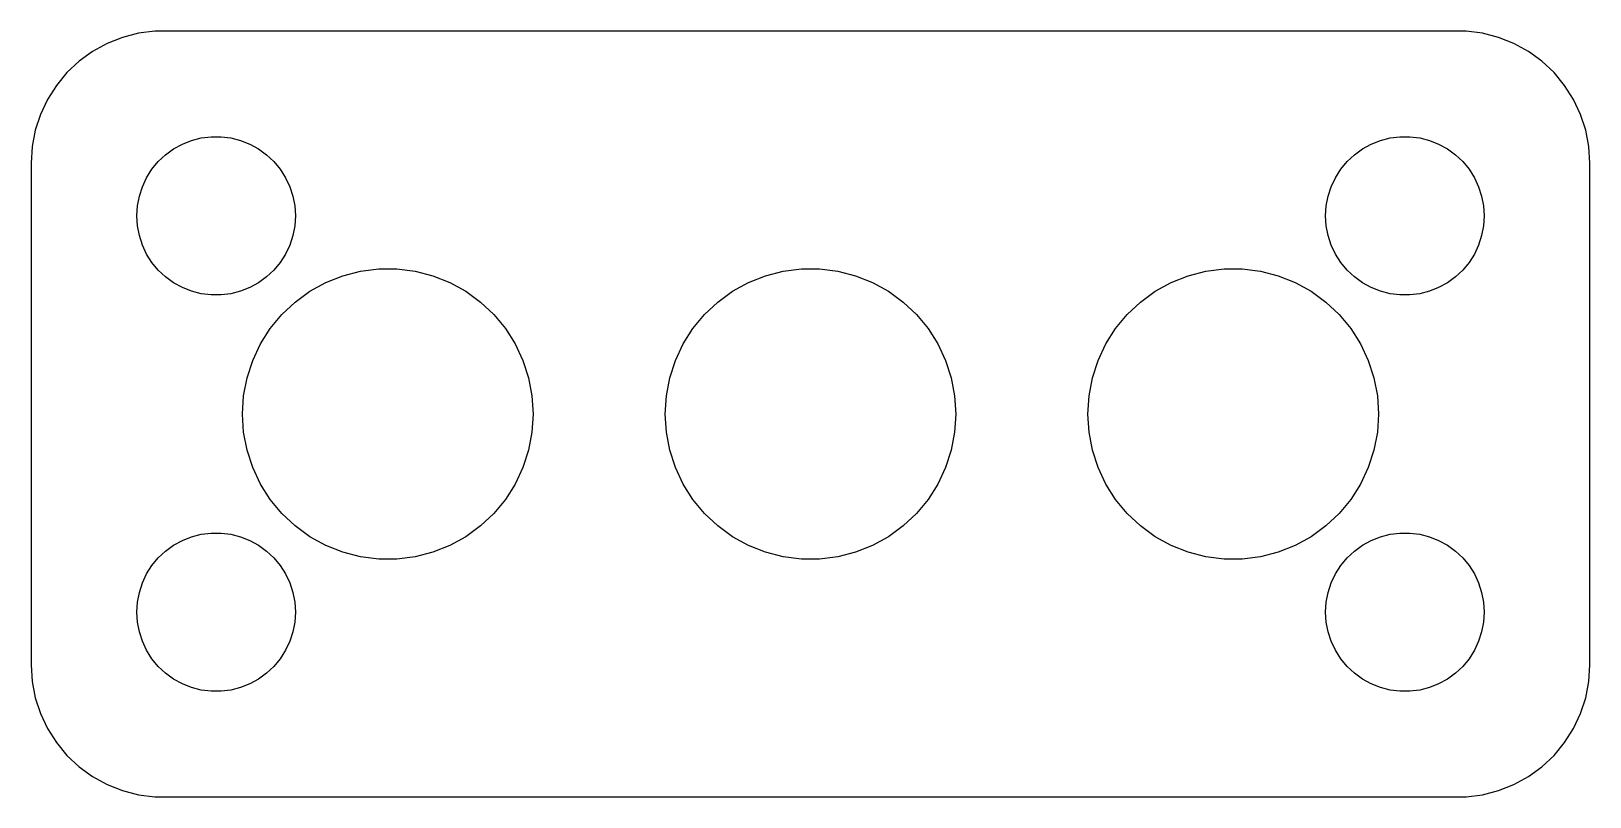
# Model space of a CAD drawing. Header units: metres. Extents: x -29.5 to 29.5, y 24.5 to 53.5.
import ezdxf

# ---------------------------------------------------------------- set-up
doc = ezdxf.new("R2010")
doc.units = ezdxf.units.M

msp = doc.modelspace()

# ---------------------------------------------------------------- linework, layer by layer
for p, q in [((-26.0451, 53.2553), (-26.6289, 53.0241)), ((-25.4369, 53.4114), (-26.0451, 53.2553)), ((-24.8139, 53.4901), (-25.4369, 53.4114)), ((24.8139, 53.4901), (-24.8139, 53.4901)), ((25.4369, 53.4114), (24.8139, 53.4901)), ((26.0451, 53.2553), (25.4369, 53.4114)), ((26.6289, 53.0241), (26.0451, 53.2553)), ((-27.1791, 52.7216), (-27.6871, 52.3526)), ((-26.6289, 53.0241), (-27.1791, 52.7216)), ((27.1791, 52.7216), (26.6289, 53.0241)), ((27.6871, 52.3526), (27.1791, 52.7216)), ((-28.1448, 51.9227), (-28.5451, 51.4389)), ((-27.6871, 52.3526), (-28.1448, 51.9227)), ((28.1448, 51.9227), (27.6871, 52.3526)), ((28.5451, 51.4389), (28.1448, 51.9227)), ((-28.5451, 51.4389), (-28.8815, 50.9088)), ((28.8815, 50.9088), (28.5451, 51.4389)), ((-28.8815, 50.9088), (-29.1489, 50.3406)), ((29.1489, 50.3406), (28.8815, 50.9088)), ((-29.1489, 50.3406), (-29.3429, 49.7434)), ((29.3429, 49.7434), (29.1489, 50.3406)), ((-29.3429, 49.7434), (-29.4606, 49.1267)), ((29.4606, 49.1267), (29.3429, 49.7434)), ((-29.4606, 49.1267), (-29.5, 48.5)), ((-24.4123, 48.8115), (-24.1075, 49.033)), ((-24.1075, 49.033), (-23.7773, 49.2145)), ((-23.7773, 49.2145), (-23.427, 49.3532)), ((-23.427, 49.3532), (-23.0621, 49.4469)), ((-23.0621, 49.4469), (-22.6884, 49.4941)), ((-22.6884, 49.4941), (-22.3116, 49.4941)), ((-22.3116, 49.4941), (-21.9379, 49.4469)), ((-21.9379, 49.4469), (-21.5729, 49.3532)), ((-21.5729, 49.3532), (-21.2227, 49.2145)), ((-21.2227, 49.2145), (-20.8925, 49.033)), ((-20.8925, 49.033), (-20.5877, 48.8115)), ((20.5877, 48.8115), (20.8925, 49.033)), ((20.8925, 49.033), (21.2227, 49.2145)), ((21.2227, 49.2145), (21.5729, 49.3532)), ((21.5729, 49.3532), (21.9379, 49.4469)), ((21.9379, 49.4469), (22.3116, 49.4941)), ((22.3116, 49.4941), (22.6884, 49.4941)), ((22.6884, 49.4941), (23.0621, 49.4469)), ((23.0621, 49.4469), (23.427, 49.3532)), ((23.427, 49.3532), (23.7773, 49.2145)), ((23.7773, 49.2145), (24.1075, 49.033)), ((24.1075, 49.033), (24.4123, 48.8115)), ((29.5, 48.5), (29.4606, 49.1267)), ((-29.5, 48.5), (-29.5, 29.5)), ((-24.927, 48.2634), (-24.6869, 48.5536)), ((-24.6869, 48.5536), (-24.4123, 48.8115)), ((-20.5877, 48.8115), (-20.3131, 48.5536)), ((-20.3131, 48.5536), (-20.0729, 48.2634)), ((20.0729, 48.2634), (20.3131, 48.5536)), ((20.3131, 48.5536), (20.5877, 48.8115)), ((24.4123, 48.8115), (24.6869, 48.5536)), ((24.6869, 48.5536), (24.927, 48.2634)), ((29.5, 29.5), (29.5, 48.5)), ((-25.2893, 47.6044), (-25.1289, 47.9453)), ((-25.1289, 47.9453), (-24.927, 48.2634)), ((-20.0729, 48.2634), (-19.8711, 47.9453)), ((-19.8711, 47.9453), (-19.7107, 47.6044)), ((19.7107, 47.6044), (19.8711, 47.9453)), ((19.8711, 47.9453), (20.0729, 48.2634)), ((24.927, 48.2634), (25.1289, 47.9453)), ((25.1289, 47.9453), (25.2893, 47.6044)), ((-25.4763, 46.876), (-25.4057, 47.2461)), ((-25.4057, 47.2461), (-25.2893, 47.6044)), ((-19.7107, 47.6044), (-19.5942, 47.2461)), ((-19.5942, 47.2461), (-19.5237, 46.876)), ((19.5237, 46.876), (19.5942, 47.2461)), ((19.5942, 47.2461), (19.7107, 47.6044)), ((25.2893, 47.6044), (25.4057, 47.2461)), ((25.4057, 47.2461), (25.4763, 46.876)), ((-25.5, 46.5), (-25.4763, 46.876)), ((-19.5237, 46.876), (-19.5, 46.5)), ((19.5, 46.5), (19.5237, 46.876)), ((25.4763, 46.876), (25.5, 46.5)), ((-25.4763, 46.124), (-25.5, 46.5)), ((-25.4057, 45.7539), (-25.4763, 46.124)), ((-19.5237, 46.124), (-19.5942, 45.7539)), ((-19.5, 46.5), (-19.5237, 46.124)), ((19.5237, 46.124), (19.5, 46.5)), ((19.5942, 45.7539), (19.5237, 46.124)), ((25.4763, 46.124), (25.4057, 45.7539)), ((25.5, 46.5), (25.4763, 46.124)), ((-25.2893, 45.3956), (-25.4057, 45.7539)), ((-19.5942, 45.7539), (-19.7107, 45.3956)), ((19.7107, 45.3956), (19.5942, 45.7539)), ((25.4057, 45.7539), (25.2893, 45.3956)), ((-25.1289, 45.0547), (-25.2893, 45.3956)), ((-24.927, 44.7366), (-25.1289, 45.0547)), ((-19.8711, 45.0547), (-20.0729, 44.7366)), ((-19.7107, 45.3956), (-19.8711, 45.0547)), ((19.8711, 45.0547), (19.7107, 45.3956)), ((20.0729, 44.7366), (19.8711, 45.0547)), ((25.1289, 45.0547), (24.927, 44.7366)), ((25.2893, 45.3956), (25.1289, 45.0547)), ((-24.6869, 44.4464), (-24.927, 44.7366)), ((-24.4123, 44.1884), (-24.6869, 44.4464)), ((-20.3131, 44.4464), (-20.5877, 44.1884)), ((-20.0729, 44.7366), (-20.3131, 44.4464)), ((-17.6996, 44.2308), (-17.0306, 44.4026)), ((-17.0306, 44.4026), (-16.3453, 44.4891)), ((-16.3453, 44.4891), (-15.6546, 44.4891)), ((-15.6546, 44.4891), (-14.9694, 44.4026)), ((-14.9694, 44.4026), (-14.3004, 44.2308)), ((-1.69958, 44.2308), (-1.03059, 44.4026)), ((-1.03059, 44.4026), (-0.34534, 44.4891)), ((-0.34534, 44.4891), (0.34534, 44.4891)), ((0.34534, 44.4891), (1.03059, 44.4026)), ((1.03059, 44.4026), (1.69958, 44.2308)), ((14.3004, 44.2308), (14.9694, 44.4026)), ((14.9694, 44.4026), (15.6546, 44.4891)), ((15.6546, 44.4891), (16.3453, 44.4891)), ((16.3453, 44.4891), (17.0306, 44.4026)), ((17.0306, 44.4026), (17.6996, 44.2308)), ((20.3131, 44.4464), (20.0729, 44.7366)), ((20.5877, 44.1884), (20.3131, 44.4464)), ((24.6869, 44.4464), (24.4123, 44.1884)), ((24.927, 44.7366), (24.6869, 44.4464)), ((-24.1075, 43.967), (-24.4123, 44.1884)), ((-23.7773, 43.7855), (-24.1075, 43.967)), ((-23.427, 43.6468), (-23.7773, 43.7855)), ((-21.2227, 43.7855), (-21.5729, 43.6468)), ((-20.8925, 43.967), (-21.2227, 43.7855)), ((-20.5877, 44.1884), (-20.8925, 43.967)), ((-18.947, 43.6438), (-18.3418, 43.9765)), ((-18.3418, 43.9765), (-17.6996, 44.2308)), ((-14.3004, 44.2308), (-13.6582, 43.9765)), ((-13.6582, 43.9765), (-13.0529, 43.6438)), ((-2.94704, 43.6438), (-2.34178, 43.9765)), ((-2.34178, 43.9765), (-1.69958, 44.2308)), ((1.69958, 44.2308), (2.34178, 43.9765)), ((2.34178, 43.9765), (2.94704, 43.6438)), ((13.0529, 43.6438), (13.6582, 43.9765)), ((13.6582, 43.9765), (14.3004, 44.2308)), ((17.6996, 44.2308), (18.3418, 43.9765)), ((18.3418, 43.9765), (18.947, 43.6438)), ((20.8925, 43.967), (20.5877, 44.1884)), ((21.2227, 43.7855), (20.8925, 43.967)), ((21.5729, 43.6468), (21.2227, 43.7855)), ((23.7773, 43.7855), (23.427, 43.6468)), ((24.1075, 43.967), (23.7773, 43.7855)), ((24.4123, 44.1884), (24.1075, 43.967)), ((-23.0621, 43.5531), (-23.427, 43.6468)), ((-22.6884, 43.5059), (-23.0621, 43.5531)), ((-22.3116, 43.5059), (-22.6884, 43.5059)), ((-21.9379, 43.5531), (-22.3116, 43.5059)), ((-21.5729, 43.6468), (-21.9379, 43.5531)), ((-20.0093, 42.765), (-19.5058, 43.2378)), ((-19.5058, 43.2378), (-18.947, 43.6438)), ((-13.0529, 43.6438), (-12.4942, 43.2378)), ((-12.4942, 43.2378), (-11.9907, 42.765)), ((-4.00932, 42.765), (-3.50583, 43.2378)), ((-3.50583, 43.2378), (-2.94704, 43.6438)), ((2.94704, 43.6438), (3.50583, 43.2378)), ((3.50583, 43.2378), (4.00932, 42.765)), ((11.9907, 42.765), (12.4942, 43.2378)), ((12.4942, 43.2378), (13.0529, 43.6438)), ((18.947, 43.6438), (19.5058, 43.2378)), ((19.5058, 43.2378), (20.0093, 42.765)), ((21.9379, 43.5531), (21.5729, 43.6468)), ((22.3116, 43.5059), (21.9379, 43.5531)), ((22.6884, 43.5059), (22.3116, 43.5059)), ((23.0621, 43.5531), (22.6884, 43.5059)), ((23.427, 43.6468), (23.0621, 43.5531)), ((-20.4496, 42.2328), (-20.0093, 42.765)), ((-11.9907, 42.765), (-11.5504, 42.2328)), ((-4.44958, 42.2328), (-4.00932, 42.765)), ((4.00932, 42.765), (4.44958, 42.2328)), ((11.5504, 42.2328), (11.9907, 42.765)), ((20.0093, 42.765), (20.4496, 42.2328)), ((-20.8197, 41.6496), (-20.4496, 42.2328)), ((-11.5504, 42.2328), (-11.1803, 41.6496)), ((-4.81967, 41.6496), (-4.44958, 42.2328)), ((4.44958, 42.2328), (4.81967, 41.6496)), ((11.1803, 41.6496), (11.5504, 42.2328)), ((20.4496, 42.2328), (20.8197, 41.6496)), ((-21.1138, 41.0247), (-20.8197, 41.6496)), ((-11.1803, 41.6496), (-10.8862, 41.0247)), ((-5.11377, 41.0247), (-4.81967, 41.6496)), ((4.81967, 41.6496), (5.11377, 41.0247)), ((10.8862, 41.0247), (11.1803, 41.6496)), ((20.8197, 41.6496), (21.1138, 41.0247)), ((-21.3272, 40.3678), (-21.1138, 41.0247)), ((-10.8862, 41.0247), (-10.6728, 40.3678)), ((-5.32719, 40.3678), (-5.11377, 41.0247)), ((5.11377, 41.0247), (5.32719, 40.3678)), ((10.6728, 40.3678), (10.8862, 41.0247)), ((21.1138, 41.0247), (21.3272, 40.3678)), ((-21.4566, 39.6893), (-21.3272, 40.3678)), ((-10.6728, 40.3678), (-10.5434, 39.6893)), ((-5.45662, 39.6893), (-5.32719, 40.3678)), ((5.32719, 40.3678), (5.45662, 39.6893)), ((10.5434, 39.6893), (10.6728, 40.3678)), ((21.3272, 40.3678), (21.4566, 39.6893)), ((-21.5, 39), (-21.4566, 39.6893)), ((-10.5434, 39.6893), (-10.5, 39)), ((-5.5, 39), (-5.45662, 39.6893)), ((5.45662, 39.6893), (5.5, 39)), ((10.5, 39), (10.5434, 39.6893)), ((21.4566, 39.6893), (21.5, 39)), ((-21.4566, 38.3107), (-21.5, 39)), ((-10.5, 39), (-10.5434, 38.3107)), ((-5.45662, 38.3107), (-5.5, 39)), ((5.5, 39), (5.45662, 38.3107)), ((10.5434, 38.3107), (10.5, 39)), ((21.5, 39), (21.4566, 38.3107)), ((-21.3272, 37.6322), (-21.4566, 38.3107)), ((-10.5434, 38.3107), (-10.6728, 37.6322)), ((-5.32719, 37.6322), (-5.45662, 38.3107)), ((5.45662, 38.3107), (5.32719, 37.6322)), ((10.6728, 37.6322), (10.5434, 38.3107)), ((21.4566, 38.3107), (21.3272, 37.6322)), ((-21.1138, 36.9753), (-21.3272, 37.6322)), ((-10.6728, 37.6322), (-10.8862, 36.9753)), ((-5.11377, 36.9753), (-5.32719, 37.6322)), ((5.32719, 37.6322), (5.11377, 36.9753)), ((10.8862, 36.9753), (10.6728, 37.6322)), ((21.3272, 37.6322), (21.1138, 36.9753)), ((-20.8197, 36.3504), (-21.1138, 36.9753)), ((-10.8862, 36.9753), (-11.1803, 36.3504)), ((-4.81967, 36.3504), (-5.11377, 36.9753)), ((5.11377, 36.9753), (4.81967, 36.3504)), ((11.1803, 36.3504), (10.8862, 36.9753)), ((21.1138, 36.9753), (20.8197, 36.3504)), ((-20.4496, 35.7672), (-20.8197, 36.3504)), ((-11.1803, 36.3504), (-11.5504, 35.7672)), ((-4.44958, 35.7672), (-4.81967, 36.3504)), ((4.81967, 36.3504), (4.44958, 35.7672)), ((11.5504, 35.7672), (11.1803, 36.3504)), ((20.8197, 36.3504), (20.4496, 35.7672)), ((-20.0093, 35.235), (-20.4496, 35.7672)), ((-11.5504, 35.7672), (-11.9907, 35.235)), ((-4.00932, 35.235), (-4.44958, 35.7672)), ((4.44958, 35.7672), (4.00932, 35.235)), ((11.9907, 35.235), (11.5504, 35.7672)), ((20.4496, 35.7672), (20.0093, 35.235)), ((-19.5058, 34.7622), (-20.0093, 35.235)), ((-11.9907, 35.235), (-12.4942, 34.7622)), ((-3.50583, 34.7622), (-4.00932, 35.235)), ((4.00932, 35.235), (3.50583, 34.7622)), ((12.4942, 34.7622), (11.9907, 35.235)), ((20.0093, 35.235), (19.5058, 34.7622)), ((-23.7773, 34.2145), (-23.427, 34.3532)), ((-23.427, 34.3532), (-23.0621, 34.4469)), ((-23.0621, 34.4469), (-22.6884, 34.4941)), ((-22.6884, 34.4941), (-22.3116, 34.4941)), ((-22.3116, 34.4941), (-21.9379, 34.4469)), ((-21.9379, 34.4469), (-21.5729, 34.3532)), ((-21.5729, 34.3532), (-21.2227, 34.2145)), ((-18.947, 34.3562), (-19.5058, 34.7622)), ((-18.3418, 34.0235), (-18.947, 34.3562)), ((-13.0529, 34.3562), (-13.6582, 34.0235)), ((-12.4942, 34.7622), (-13.0529, 34.3562)), ((-2.94704, 34.3562), (-3.50583, 34.7622)), ((-2.34178, 34.0235), (-2.94704, 34.3562)), ((2.94704, 34.3562), (2.34178, 34.0235)), ((3.50583, 34.7622), (2.94704, 34.3562)), ((13.0529, 34.3562), (12.4942, 34.7622)), ((13.6582, 34.0235), (13.0529, 34.3562)), ((18.947, 34.3562), (18.3418, 34.0235)), ((19.5058, 34.7622), (18.947, 34.3562)), ((21.2227, 34.2145), (21.5729, 34.3532)), ((21.5729, 34.3532), (21.9379, 34.4469)), ((21.9379, 34.4469), (22.3116, 34.4941)), ((22.3116, 34.4941), (22.6884, 34.4941)), ((22.6884, 34.4941), (23.0621, 34.4469)), ((23.0621, 34.4469), (23.427, 34.3532)), ((23.427, 34.3532), (23.7773, 34.2145)), ((-24.6869, 33.5536), (-24.4123, 33.8116)), ((-24.4123, 33.8116), (-24.1075, 34.033)), ((-24.1075, 34.033), (-23.7773, 34.2145)), ((-21.2227, 34.2145), (-20.8925, 34.033)), ((-20.8925, 34.033), (-20.5877, 33.8116)), ((-20.5877, 33.8116), (-20.3131, 33.5536)), ((-17.6996, 33.7692), (-18.3418, 34.0235)), ((-17.0306, 33.5974), (-17.6996, 33.7692)), ((-14.3004, 33.7692), (-14.9694, 33.5974)), ((-13.6582, 34.0235), (-14.3004, 33.7692)), ((-1.69958, 33.7692), (-2.34178, 34.0235)), ((-1.03059, 33.5974), (-1.69958, 33.7692)), ((1.69958, 33.7692), (1.03059, 33.5974)), ((2.34178, 34.0235), (1.69958, 33.7692)), ((14.3004, 33.7692), (13.6582, 34.0235)), ((14.9694, 33.5974), (14.3004, 33.7692)), ((17.6996, 33.7692), (17.0306, 33.5974)), ((18.3418, 34.0235), (17.6996, 33.7692)), ((20.3131, 33.5536), (20.5877, 33.8116)), ((20.5877, 33.8116), (20.8925, 34.033)), ((20.8925, 34.033), (21.2227, 34.2145)), ((23.7773, 34.2145), (24.1075, 34.033)), ((24.1075, 34.033), (24.4123, 33.8116)), ((24.4123, 33.8116), (24.6869, 33.5536)), ((-25.1289, 32.9453), (-24.927, 33.2634)), ((-24.927, 33.2634), (-24.6869, 33.5536)), ((-20.3131, 33.5536), (-20.0729, 33.2634)), ((-20.0729, 33.2634), (-19.8711, 32.9453)), ((-16.3453, 33.5109), (-17.0306, 33.5974)), ((-15.6546, 33.5109), (-16.3453, 33.5109)), ((-14.9694, 33.5974), (-15.6546, 33.5109)), ((-0.34534, 33.5109), (-1.03059, 33.5974)), ((0.34534, 33.5109), (-0.34534, 33.5109)), ((1.03059, 33.5974), (0.34534, 33.5109)), ((15.6546, 33.5109), (14.9694, 33.5974)), ((16.3453, 33.5109), (15.6546, 33.5109)), ((17.0306, 33.5974), (16.3453, 33.5109)), ((19.8711, 32.9453), (20.0729, 33.2634)), ((20.0729, 33.2634), (20.3131, 33.5536)), ((24.6869, 33.5536), (24.927, 33.2634)), ((24.927, 33.2634), (25.1289, 32.9453)), ((-25.4057, 32.2461), (-25.2893, 32.6044)), ((-25.2893, 32.6044), (-25.1289, 32.9453)), ((-19.8711, 32.9453), (-19.7107, 32.6044)), ((-19.7107, 32.6044), (-19.5942, 32.2461)), ((19.5942, 32.2461), (19.7107, 32.6044)), ((19.7107, 32.6044), (19.8711, 32.9453)), ((25.1289, 32.9453), (25.2893, 32.6044)), ((25.2893, 32.6044), (25.4057, 32.2461)), ((-25.5, 31.5), (-25.4763, 31.876)), ((-25.4763, 31.876), (-25.4057, 32.2461)), ((-19.5942, 32.2461), (-19.5237, 31.876)), ((-19.5237, 31.876), (-19.5, 31.5)), ((19.5, 31.5), (19.5237, 31.876)), ((19.5237, 31.876), (19.5942, 32.2461)), ((25.4057, 32.2461), (25.4763, 31.876)), ((25.4763, 31.876), (25.5, 31.5)), ((-25.4763, 31.124), (-25.5, 31.5)), ((-19.5, 31.5), (-19.5237, 31.124)), ((19.5237, 31.124), (19.5, 31.5)), ((25.5, 31.5), (25.4763, 31.124)), ((-25.4057, 30.7539), (-25.4763, 31.124)), ((-25.2893, 30.3956), (-25.4057, 30.7539)), ((-19.5942, 30.7539), (-19.7107, 30.3956)), ((-19.5237, 31.124), (-19.5942, 30.7539)), ((19.5942, 30.7539), (19.5237, 31.124)), ((19.7107, 30.3956), (19.5942, 30.7539)), ((25.4057, 30.7539), (25.2893, 30.3956)), ((25.4763, 31.124), (25.4057, 30.7539)), ((-25.1289, 30.0547), (-25.2893, 30.3956)), ((-19.7107, 30.3956), (-19.8711, 30.0547)), ((19.8711, 30.0547), (19.7107, 30.3956)), ((25.2893, 30.3956), (25.1289, 30.0547)), ((-29.5, 29.5), (-29.4606, 28.8733)), ((-24.927, 29.7366), (-25.1289, 30.0547)), ((-24.6869, 29.4464), (-24.927, 29.7366)), ((-20.0729, 29.7366), (-20.3131, 29.4464)), ((-19.8711, 30.0547), (-20.0729, 29.7366)), ((20.0729, 29.7366), (19.8711, 30.0547)), ((20.3131, 29.4464), (20.0729, 29.7366)), ((24.927, 29.7366), (24.6869, 29.4464)), ((25.1289, 30.0547), (24.927, 29.7366)), ((29.4606, 28.8733), (29.5, 29.5)), ((-24.4123, 29.1885), (-24.6869, 29.4464)), ((-24.1075, 28.967), (-24.4123, 29.1885)), ((-23.7773, 28.7855), (-24.1075, 28.967)), ((-20.8925, 28.967), (-21.2227, 28.7855)), ((-20.5877, 29.1885), (-20.8925, 28.967)), ((-20.3131, 29.4464), (-20.5877, 29.1885)), ((20.5877, 29.1885), (20.3131, 29.4464)), ((20.8925, 28.967), (20.5877, 29.1885)), ((21.2227, 28.7855), (20.8925, 28.967)), ((24.1075, 28.967), (23.7773, 28.7855)), ((24.4123, 29.1885), (24.1075, 28.967)), ((24.6869, 29.4464), (24.4123, 29.1885)), ((-29.4606, 28.8733), (-29.3429, 28.2566)), ((-23.427, 28.6468), (-23.7773, 28.7855)), ((-23.0621, 28.5531), (-23.427, 28.6468)), ((-22.6884, 28.5059), (-23.0621, 28.5531)), ((-22.3116, 28.5059), (-22.6884, 28.5059)), ((-21.9379, 28.5531), (-22.3116, 28.5059)), ((-21.5729, 28.6468), (-21.9379, 28.5531)), ((-21.2227, 28.7855), (-21.5729, 28.6468)), ((21.5729, 28.6468), (21.2227, 28.7855)), ((21.9379, 28.5531), (21.5729, 28.6468)), ((22.3116, 28.5059), (21.9379, 28.5531)), ((22.6884, 28.5059), (22.3116, 28.5059)), ((23.0621, 28.5531), (22.6884, 28.5059)), ((23.427, 28.6468), (23.0621, 28.5531)), ((23.7773, 28.7855), (23.427, 28.6468)), ((29.3429, 28.2566), (29.4606, 28.8733)), ((-29.3429, 28.2566), (-29.1489, 27.6594)), ((29.1489, 27.6594), (29.3429, 28.2566)), ((-29.1489, 27.6594), (-28.8815, 27.0912)), ((28.8815, 27.0912), (29.1489, 27.6594)), ((-28.8815, 27.0912), (-28.5451, 26.5611)), ((-28.5451, 26.5611), (-28.1448, 26.0773)), ((28.1448, 26.0773), (28.5451, 26.5611)), ((28.5451, 26.5611), (28.8815, 27.0912)), ((-28.1448, 26.0773), (-27.6871, 25.6474)), ((27.6871, 25.6474), (28.1448, 26.0773)), ((-27.6871, 25.6474), (-27.1791, 25.2784)), ((27.1791, 25.2784), (27.6871, 25.6474)), ((-27.1791, 25.2784), (-26.6289, 24.9759)), ((-26.6289, 24.9759), (-26.0451, 24.7447)), ((26.0451, 24.7447), (26.6289, 24.9759)), ((26.6289, 24.9759), (27.1791, 25.2784)), ((-26.0451, 24.7447), (-25.4369, 24.5886)), ((-25.4369, 24.5886), (-24.8139, 24.5099)), ((-24.8139, 24.5099), (24.8139, 24.5099)), ((24.8139, 24.5099), (25.4369, 24.5886)), ((25.4369, 24.5886), (26.0451, 24.7447))]:
    msp.add_line(p, q)

doc.saveas('drawing.dxf')
